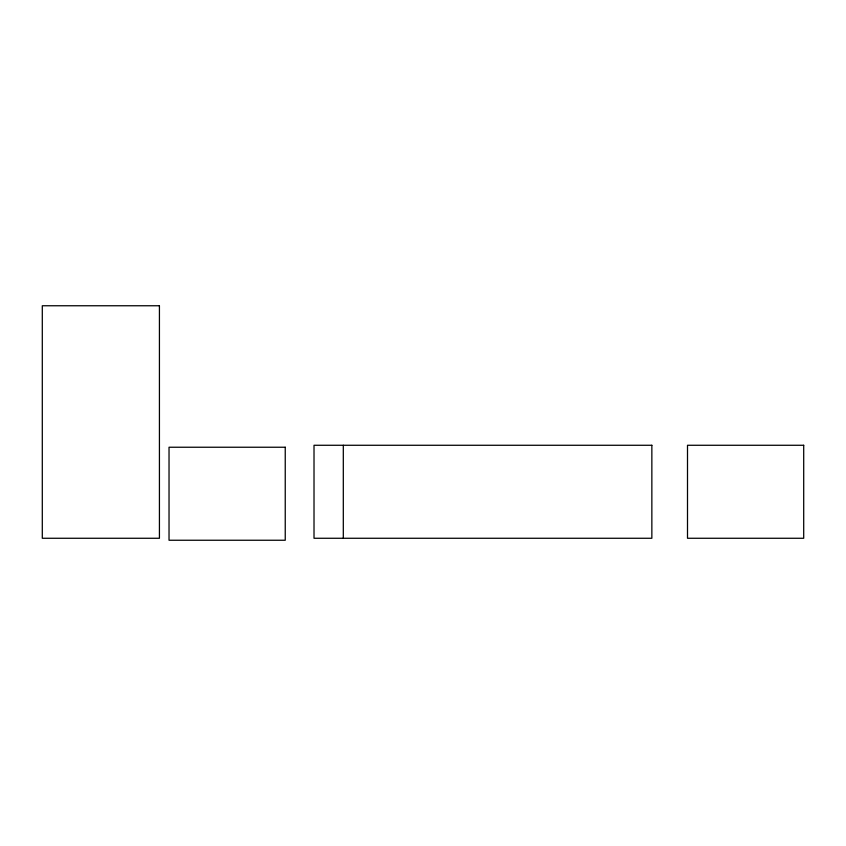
<?xml version="1.0" encoding="UTF-8"?>
<svg xmlns="http://www.w3.org/2000/svg" width="846" height="846" viewBox="0 0 846 846"><rect width="100%" height="100%" fill="white"/><g stroke="black" fill="none" stroke-linecap="round" stroke-linejoin="round"><path stroke-width="1.27" d="M343.307 445.271L343.307 538.268M159.429 305.755L42.3 305.755L42.3 538.268L159.429 538.268L159.429 305.755M651.854 445.271L314.014 445.271L314.014 538.268L651.854 538.268L651.854 445.271M803.7 445.271L687.502 445.271L687.502 538.268L803.7 538.268L803.7 445.271M285.239 447.238L169.031 447.238L169.031 540.245L285.239 540.245L285.239 447.238"/></g></svg>
